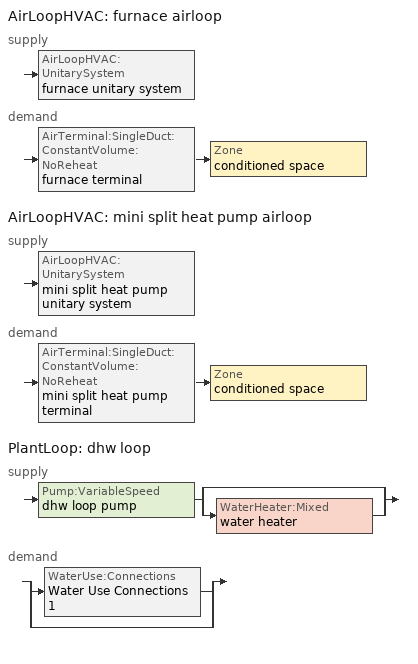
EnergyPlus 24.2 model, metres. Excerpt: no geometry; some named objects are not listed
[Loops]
AirLoopHVAC 'furnace airloop'
 supply: AirLoopHVAC:UnitarySystem 'furnace unitary system'
 demand: AirTerminal:SingleDuct:ConstantVolume:NoReheat 'furnace terminal' > Zone 'conditioned space'
AirLoopHVAC 'mini split heat pump airloop'
 supply: AirLoopHVAC:UnitarySystem 'mini split heat pump unitary system'
 demand: AirTerminal:SingleDuct:ConstantVolume:NoReheat 'mini split heat pump terminal' > Zone 'conditioned space'
PlantLoop 'dhw loop'
 supply: Pump:VariableSpeed 'dhw loop pump' > split
  | bypass
  | WaterHeater:Mixed 'water heater'
 demand: split
  | WaterUse:Connections 'Water Use Connections 1'
  | bypass
[ZoneControl:Thermostat]
conditioned space Thermostat: Zone or ZoneList=conditioned space; Control Type Schedule=conditioned space Thermostat Schedule; Control 1=conditioned space temperature setpoint; Temperature Difference Between Cutout And Setpoint {deltaC}=0
[ThermostatSetpoint:DualSetpoint]
conditioned space temperature setpoint: Heating Setpoint Temperature Schedule=heating setpoint; Cooling Setpoint Temperature Schedule=cooling setpoint
[AirLoopHVAC:UnitarySystem] Control Type=Load; Controlling Zone or Thermostat Location=conditioned space; Dehumidification Control Type=None; Availability Schedule=Always On Discrete; Fan Placement=BlowThrough; DX Heating Coil Sizing Ratio=1; Use DOAS DX Cooling Coil=No; Minimum Supply Air Temperature {C}=2; Latent Load Control=SensibleOnlyLoadControl; Heating Supply Air Flow Rate Method=SupplyAirFlowRate; No Load Supply Air Flow Rate Method=SupplyAirFlowRate; No Load Supply Air Flow Rate {m3/s}=0; No Load Supply Air Flow Rate Control Set To Low Speed=Yes; Maximum Supply Air Temperature {C}=48.8889; Maximum Outdoor Dry-Bulb Temperature for Supplemental Heater Operation {C}=21; Ancillary On-Cycle Electric Power {W}=0; Ancillary Off-Cycle Electric Power {W}=0
Name | Supply Fan | Supply Air Fan Operating Mode Schedule | Heating Coil | Cooling Supply Air Flow Rate Method | Heating Supply Air Flow Rate {m3/s} | Cooling Coil | Cooling Supply Air Flow Rate {m3/s} | Design Specification Multispeed Object
unit heater unitary system | unit heater supply fan | unit heater auto fan schedule | unit heater htg coil | None | 0.00141584
furnace unitary system | furnace supply fan | furnace auto fan schedule | furnace htg coil | None | 1.01044
mini split heat pump unitary system | mini split heat pump supply fan | mini split heat pump auto fan schedule | mini split heat pump htg coil | SupplyAirFlowRate | 0.338386 | mini split heat pump clg coil | 0.338386 | Unitary System Performance Multispeed 1
[Fan:SystemModel] Availability Schedule=Always On Discrete; Speed Control Method=Discrete; Electric Power Minimum Flow Rate Fraction=0.2; Design Pressure Rise {Pa}=500; Motor Efficiency=1; Motor In Air Stream Fraction=1; Design Electric Power Consumption {W}=Autosize; Design Power Sizing Method=PowerPerFlow; Electric Power Per Unit Flow Rate Per Unit Pressure {W/((m3/s)-Pa)}=1.66667; Fan Total Efficiency=0.7; Motor Loss Radiative Fraction=0
Name | Design Maximum Air Flow Rate {m3/s} | Electric Power Per Unit Flow Rate {W/(m3/s)} | Number of Speeds | Speed Flow Fraction 1 | Speed Electric Power Fraction 1 | Speed Flow Fraction 2 | Speed Electric Power Fraction 2 | Speed Flow Fraction 3 | Speed Electric Power Fraction 3 | Speed Flow Fraction 4 | Speed Electric Power Fraction 4
unit heater supply fan | 0.00141584 | 28251.7 | 1 | 1 | 1
furnace supply fan | 1.01044 | 1059.44 | 1 | 1 | 1
mini split heat pump supply fan | 0.416732 | 148.322 | 4 | 0.20706 | 0.00888 | 0.252 | 0.016 | 0.812 | 0.53539 | 1 | 1
[Coil:Heating:Fuel] Availability Schedule=Always On Discrete; On Cycle Parasitic Electric Load {W}=0; Off Cycle Parasitic Fuel Load {W}=0
Name | Fuel Type | Burner Efficiency | Nominal Capacity {W}
unit heater htg coil | OtherFuel1 | 0.5 | 0.293071
furnace htg coil | FuelOilNo2 | 0.83 | 34000
[AirTerminal:SingleDuct:ConstantVolume:NoReheat] Availability Schedule=Always On Discrete
Name | Maximum Air Flow Rate {m3/s}
furnace terminal | 1.01044
mini split heat pump terminal | 0.338386
[Zone equipment]
conditioned space: unit heater unitary system, furnace terminal, mini split heat pump terminal
[AirLoopHVAC] Design Return Air Flow Fraction of Supply Air Flow=1
Name | Design Supply Air Flow Rate {m3/s}
furnace airloop | 1.01044
mini split heat pump airloop | 0.338386
[Sizing:System] Type of Load to Size On=Sensible; Design Outdoor Air Flow Rate {m3/s}=Autosize; Central Heating Maximum System Air Flow Ratio=0.3; Preheat Design Temperature {C}=7; Preheat Design Humidity Ratio {kgWater/kgDryAir}=0.008; Precool Design Temperature {C}=12.8; Precool Design Humidity Ratio {kgWater/kgDryAir}=0.008; Central Cooling Design Supply Air Temperature {C}=12.8; Central Heating Design Supply Air Temperature {C}=16.7; Type of Zone Sum to Use=NonCoincident; 100% Outdoor Air in Cooling=Yes; 100% Outdoor Air in Heating=Yes; Central Cooling Design Supply Air Humidity Ratio {kgWater/kgDryAir}=0.0085; Central Heating Design Supply Air Humidity Ratio {kgWater/kgDryAir}=0.008; Cooling Supply Air Flow Rate Method=DesignDay; Cooling Supply Air Flow Rate {m3/s}=0; Cooling Supply Air Flow Rate Per Floor Area {m3/s-m2}=0.00996765; Cooling Fraction of Autosized Cooling Supply Air Flow Rate=1; Cooling Supply Air Flow Rate Per Unit Cooling Capacity {m3/s-W}=3.94755e-05; Heating Supply Air Flow Rate Method=DesignDay; Heating Supply Air Flow Rate {m3/s}=0; Heating Supply Air Flow Rate Per Floor Area {m3/s-m2}=0.00996765; Heating Fraction of Autosized Heating Supply Air Flow Rate=1; Heating Fraction of Autosized Cooling Supply Air Flow Rate=1; Heating Supply Air Flow Rate Per Unit Heating Capacity {m3/s-W}=3.15882e-05; System Outdoor Air Method=ZoneSum; Zone Maximum Outdoor Air Fraction=1; Cooling Design Capacity Method=CoolingDesignCapacity; Cooling Design Capacity {W}=Autosize; Cooling Design Capacity Per Floor Area {W/m2}=234.7; Fraction of Autosized Cooling Design Capacity=1; Heating Design Capacity Method=HeatingDesignCapacity; Heating Design Capacity {W}=Autosize; Heating Design Capacity Per Floor Area {W/m2}=157; Fraction of Autosized Heating Design Capacity=1; Central Cooling Capacity Control Method=OnOff; Occupant Diversity=Autosize
furnace airloop; mini split heat pump airloop
[AvailabilityManager:Scheduled] Schedule=Always On Discrete
furnace airloop Availability Manager; mini split heat pump airloop Availability Manager
[Coil:Heating:DX:MultiSpeed]
mini split heat pump htg coil: Availability Schedule=Always On Discrete; Minimum Outdoor Dry-Bulb Temperature for Compressor Operation {C}=-40; Crankcase Heater Capacity {W}=50; Maximum Outdoor Dry-Bulb Temperature for Crankcase Heater Operation {C}=10; Defrost Energy Input Ratio Function of Temperature Curve=Defrosteir; Maximum Outdoor Dry-Bulb Temperature for Defrost Operation {C}=4.44444; Defrost Strategy=ReverseCycle; Defrost Control=Timed; Defrost Time Period Fraction=0.058333; Resistive Defrost Heater Capacity {W}=AutoSize; Apply Part Load Fraction to Speeds Greater than 1=No; Fuel Type=Electricity; Region number for Calculating HSPF=4; Number of Speeds=2; Speed Gross Rated Heating Capacity 1 {W}=1954.18; Speed Gross Rated Heating COP 1 {W/W}=4.66523; Speed Rated Air Flow Rate 1 {m3/s}=0.10495; Speed Rated Supply Air Fan Power Per Volume Flow Rate 2017 1 {W/(m3/s)}=773.3; Speed Rated Supply Air Fan Power Per Volume Flow Rate 2023 1 {W/(m3/s)}=934.4; Speed Heating Capacity Function of Temperature Curve Name 1=Heat-CAP-fT1; Speed Heating Capacity Function of Flow Fraction Curve Name 1=Heat-CAP-fFF1; Speed Energy Input Ratio Function of Temperature Curve Name 1=Heat-EIR-fT1; Speed Energy Input Ratio Function of Flow Fraction Curve Name 1=Heat-EIR-fFF1; Speed Part Load Fraction Correlation Curve Name 1=Heat-PLF-fPLR1; Speed Rated Waste Heat Fraction of Power Input 1=0.2; Speed Waste Heat Function of Temperature Curve Name 1=ConstantBiquadratic 1; Speed Gross Rated Heating Capacity 2 {W}=7696.85; Speed Gross Rated Heating COP 2 {W/W}=3.32074; Speed Rated Air Flow Rate 2 {m3/s}=0.41647; Speed Rated Supply Air Fan Power Per Volume Flow Rate 2017 2 {W/(m3/s)}=773.3; Speed Rated Supply Air Fan Power Per Volume Flow Rate 2023 2 {W/(m3/s)}=934.4; Speed Heating Capacity Function of Temperature Curve Name 2=Heat-CAP-fT2; Speed Heating Capacity Function of Flow Fraction Curve Name 2=Heat-CAP-fFF2; Speed Energy Input Ratio Function of Temperature Curve Name 2=Heat-EIR-fT2; Speed Energy Input Ratio Function of Flow Fraction Curve Name 2=Heat-EIR-fFF2; Speed Part Load Fraction Correlation Curve Name 2=Heat-PLF-fPLR2; Speed Rated Waste Heat Fraction of Power Input 2=0.2; Speed Waste Heat Function of Temperature Curve Name 2=ConstantBiquadratic 1
[Coil:Cooling:DX:MultiSpeed]
mini split heat pump clg coil: Availability Schedule=Always On Discrete; Condenser Type=AirCooled; Minimum Outdoor Dry-Bulb Temperature for Compressor Operation {C}=-25; Apply Part Load Fraction to Speeds Greater than 1=No; Apply Latent Degradation to Speeds Greater than 1=No; Crankcase Heater Capacity {W}=50; Maximum Outdoor Dry-Bulb Temperature for Crankcase Heater Operation {C}=10; Basin Heater Capacity {W/K}=0; Basin Heater Setpoint Temperature {C}=2; Fuel Type=Electricity; Number of Speeds=2; Speed Gross Rated Total Cooling Capacity 1 {W}=1607.05; Speed Gross Rated Sensible Heat Ratio 1=0.806404; Speed Gross Rated Cooling COP 1 {W/W}=4.57449; Speed Rated Air Flow Rate 1 {m3/s}=0.0862342; Speed Rated Evaporator Fan Power Per Volume Flow Rate 2017 1 {W/(m3/s)}=773.3; Speed Rated Evaporator Fan Power Per Volume Flow Rate 2023 1 {W/(m3/s)}=934.4; Speed Total Cooling Capacity Function of Temperature Curve Name 1=Cool-CAP-fT1; Speed Total Cooling Capacity Function of Flow Fraction Curve Name 1=Cool-CAP-fFF1; Speed Energy Input Ratio Function of Temperature Curve Name 1=Cool-EIR-fT1; Speed Energy Input Ratio Function of Flow Fraction Curve Name 1=Cool-EIR-fFF1; Speed Part Load Fraction Correlation Curve Name 1=Cool-PLF-fPLR1; Speed Nominal Time for Condensate Removal to Begin 1 {s}=1000; Speed Ratio of Initial Moisture Evaporation Rate and Steady State Latent Capacity 1=1.5; Speed Maximum Cycling Rate 1 {cycles/hr}=3; Speed Latent Capacity Time Constant 1 {s}=45; Speed Rated Waste Heat Fraction of Power Input 1=0.2; Speed Waste Heat Function of Temperature Curve Name 1=ConstantBiquadratic; Speed Evaporative Condenser Effectiveness 1=0.9; Speed Evaporative Condenser Air Flow Rate 1 {m3/s}=AutoSize; Speed Rated Evaporative Condenser Pump Power Consumption 1 {W}=AutoSize; Speed Gross Rated Total Cooling Capacity 2 {W}=6333.07; Speed Gross Rated Sensible Heat Ratio 2=0.759942; Speed Gross Rated Cooling COP 2 {W/W}=3.29006; Speed Rated Air Flow Rate 2 {m3/s}=0.338174; Speed Rated Evaporator Fan Power Per Volume Flow Rate 2017 2 {W/(m3/s)}=773.3; Speed Rated Evaporator Fan Power Per Volume Flow Rate 2023 2 {W/(m3/s)}=934.4; Speed Total Cooling Capacity Function of Temperature Curve Name 2=Cool-CAP-fT2; Speed Total Cooling Capacity Function of Flow Fraction Curve Name 2=Cool-CAP-fFF2; Speed Energy Input Ratio Function of Temperature Curve Name 2=Cool-EIR-fT2; Speed Energy Input Ratio Function of Flow Fraction Curve Name 2=Cool-EIR-fFF2; Speed Part Load Fraction Correlation Curve Name 2=Cool-PLF-fPLR2; Speed Nominal Time for Condensate Removal to Begin 2 {s}=1000; Speed Ratio of Initial Moisture Evaporation Rate and Steady State Latent Capacity 2=1.5; Speed Maximum Cycling Rate 2 {cycles/hr}=3; Speed Latent Capacity Time Constant 2 {s}=45; Speed Rated Waste Heat Fraction of Power Input 2=0.2; Speed Waste Heat Function of Temperature Curve Name 2=ConstantBiquadratic; Speed Evaporative Condenser Effectiveness 2=0.9; Speed Evaporative Condenser Air Flow Rate 2 {m3/s}=AutoSize; Speed Rated Evaporative Condenser Pump Power Consumption 2 {W}=AutoSize
[UnitarySystemPerformance:Multispeed]
Unitary System Performance Multispeed 1: Number of Speeds for Heating=2; Number of Speeds for Cooling=2; Single Mode Operation=No; No Load Supply Air Flow Rate Ratio=1; Heating Speed Supply Air Flow Ratio 1=0.310345; Cooling Speed Supply Air Flow Ratio 1=0.255; Heating Speed Supply Air Flow Ratio 2=1.23153; Cooling Speed Supply Air Flow Ratio 2=1
[PlantLoop]
dhw loop: Fluid Type=Water; Plant Equipment Operation Scheme=dhw loop Operation Schemes; Maximum Loop Temperature {C}=100; Minimum Loop Temperature {C}=0; Maximum Loop Flow Rate {m3/s}=0.01; Minimum Loop Flow Rate {m3/s}=0; Plant Loop Volume {m3}=0.003; Load Distribution Scheme=Optimal; Plant Loop Demand Calculation Scheme=SingleSetpoint; Common Pipe Simulation=None
[Sizing:Plant]
dhw loop: Loop Type=Heating; Design Loop Exit Temperature {C}=56; Loop Design Temperature Difference {deltaC}=5.55556; Sizing Option=NonCoincident; Zone Timesteps in Averaging Window=1; Coincident Sizing Factor Mode=None
[Pump:VariableSpeed]
dhw loop pump: Design Maximum Flow Rate {m3/s}=0.01; Design Pump Head {Pa}=1; Design Power Consumption {W}=0; Motor Efficiency=0.85; Fraction of Motor Inefficiencies to Fluid Stream=0; Coefficient 1 of the Part Load Performance Curve=0; Coefficient 2 of the Part Load Performance Curve=1; Coefficient 3 of the Part Load Performance Curve=0; Coefficient 4 of the Part Load Performance Curve=0; Design Minimum Flow Rate {m3/s}=0; Pump Control Type=Intermittent; Skin Loss Radiative Fraction=0.5; Design Power Sizing Method=PowerPerFlowPerPressure; Design Electric Power per Unit Flow Rate {W/(m3/s)}=348701.1; Design Shaft Power per Unit Flow Rate per Unit Head {W/((m3/s)-Pa)}=1.28205; Design Minimum Flow Rate Fraction=0
[WaterHeater:Mixed]
water heater: Tank Volume {m3}=0.16353; Setpoint Temperature Schedule=water heater setpoint; Deadband Temperature Difference {deltaC}=2; Maximum Temperature Limit {C}=99; Heater Control Type=Cycle; Heater Maximum Capacity {W}=3499.85; Heater Minimum Capacity {W}=0; Heater Ignition Minimum Flow Rate {m3/s}=0; Heater Ignition Delay {s}=0; Heater Fuel Type=Electricity; Heater Thermal Efficiency=1; Off Cycle Parasitic Fuel Consumption Rate {W}=0; Off Cycle Parasitic Fuel Type=Electricity; Off Cycle Parasitic Heat Fraction to Tank=0; On Cycle Parasitic Fuel Consumption Rate {W}=0; On Cycle Parasitic Fuel Type=Electricity; On Cycle Parasitic Heat Fraction to Tank=0; Ambient Temperature Indicator=Zone; Ambient Temperature Zone=conditioned space; Off Cycle Loss Coefficient to Ambient Temperature {W/K}=2.85793; Off Cycle Loss Fraction to Zone=1; On Cycle Loss Coefficient to Ambient Temperature {W/K}=2.85793; On Cycle Loss Fraction to Zone=1; Use Side Effectiveness=1; Source Side Effectiveness=1; Use Side Design Flow Rate {m3/s}=Autosize; Source Side Design Flow Rate {m3/s}=Autosize; Indirect Water Heating Recovery Time {hr}=1.5; Source Side Flow Control Mode=IndirectHeatPrimarySetpoint
[WaterHeater:Sizing]
water heater: Design Mode=PeakDraw; Time Storage Can Meet Peak Draw {hr}=0.538503; Time for Tank Recovery {hr}=0; Nominal Tank Volume for Autosizing Plant Connections {m3}=1
[SetpointManager:Scheduled]
Setpoint Manager Scheduled 1: Control Variable=Temperature; Schedule=dhw temp
[WaterUse:Connections]
Water Use Connections 1: Drain Water Heat Exchanger Type=None; Drain Water Heat Exchanger Destination=Plant; Water Use Equipment Name 1=dhw fixtures; Water Use Equipment Name 2=dhw distribution waste; Water Use Equipment Name 3=clothes washer; Water Use Equipment Name 4=dishwasher
[WaterUse:Equipment]
Name | Peak Flow Rate {m3/s} | Flow Rate Fraction Schedule | Target Temperature Schedule
dhw fixtures | 4.46098e-06 | dhw fixtures schedule | mixed water temperature schedule
dhw distribution waste | 1.35238e-06 | dhw fixtures schedule | mixed water temperature schedule
clothes washer | 9.69919e-07 | clothes washer schedule
dishwasher | 2.90872e-07 | dishwasher schedule
[PlantEquipmentOperationSchemes]
dhw loop Operation Schemes: Control Scheme Object Type 1=PlantEquipmentOperation:HeatingLoad; Control Scheme Name 1=dhw loop Heating Operation Scheme; Control Scheme Schedule Name 1=Always On Discrete
[PlantEquipmentOperation:HeatingLoad]
dhw loop Heating Operation Scheme: Load Range Lower Limit 1 {W}=0; Load Range Upper Limit 1 {W}=1000000000; Range Equipment List Name 1=dhw loop Heating Equipment List
[PlantEquipmentList]
dhw loop Heating Equipment List: WaterHeater:Mixed, water heater
[EnergyManagementSystem:GlobalVariable]
furnace_airloop_Fan_RTF
infil_program_Qfan
infil_program_Qinf
mini_split_heat_pump_airloop_Fan_RTF
natural_vent_program_Qnv
natural_vent_program_Qwhf
[EnergyManagementSystem:InternalVariable] Internal Data Type=Fan Maximum Mass Flow Rate
Name | Internal Data Index Key
furnace_airloop_max_sup_fan_mfr | furnace supply fan
mini_split_heat_pump_airloop_max_sup_fan_mfr | mini split heat pump supply fan
[EnergyManagementSystem:Sensor]
Name | Output:Variable or Output:Meter Index Key | Output:Variable or Output:Meter
airflow_gain | infil flow | Infiltration Sensible Heat Gain Energy
airflow_gain_1 | natural vent flow | Infiltration Sensible Heat Gain Energy
airflow_gain_2 | whole house fan flow | Infiltration Sensible Heat Gain Energy
airflow_loss | infil flow | Infiltration Sensible Heat Loss Energy
airflow_loss_1 | natural vent flow | Infiltration Sensible Heat Loss Energy
airflow_loss_2 | whole house fan flow | Infiltration Sensible Heat Loss Energy
clg_load_cond |  | Cooling:EnergyTransfer:Zone:CONDITIONED SPACE
clg_sp_s; clg_sp_s_1 | cooling setpoint | Schedule Value
clothes_dryer_exhaust_0_sch_s | clothes dryer exhaust 0 schedule | Schedule Value
conditioned_space_clg_unmet_s | conditioned space | Zone Cooling Setpoint Not Met Time
conditioned_space_htg_unmet_s | conditioned space | Zone Heating Setpoint Not Met Time
cool_season | cooling season schedule | Schedule Value
dhw_loss | water heater | Water Heater Heat Loss Energy
dhw_rtf | water heater | Water Heater Runtime Fraction
fridge_tin_s; tin_s; tin_s_1 | conditioned space | Zone Mean Air Temperature
furnace_airloop_Fan_RTF_s | furnace supply fan | Fan Runtime Fraction
furnace_htg_coil_s | furnace htg coil | Heating Coil Heating Energy
furnace_supply_fan_s | furnace supply fan | Fan Electricity Energy
htg_load_cond |  | Heating:EnergyTransfer:Zone:CONDITIONED SPACE
htg_sp_s; htg_sp_s_1 | heating setpoint | Schedule Value
ig_ee_conv | clothes dryer | Electric Equipment Convective Heating Energy
ig_ee_conv_1 | clothes washer | Electric Equipment Convective Heating Energy
ig_ee_conv_2 | cooking range | Electric Equipment Convective Heating Energy
ig_ee_conv_3 | dishwasher | Electric Equipment Convective Heating Energy
ig_ee_conv_4 | fridge | Electric Equipment Convective Heating Energy
ig_ee_conv_5 | misc plug loads | Electric Equipment Convective Heating Energy
ig_ee_conv_6 | whole house fan | Electric Equipment Convective Heating Energy
ig_ee_rad | clothes dryer | Electric Equipment Radiant Heating Energy
ig_ee_rad_1 | clothes washer | Electric Equipment Radiant Heating Energy
ig_ee_rad_2 | cooking range | Electric Equipment Radiant Heating Energy
ig_ee_rad_3 | dishwasher | Electric Equipment Radiant Heating Energy
ig_ee_rad_4 | fridge | Electric Equipment Radiant Heating Energy
ig_ee_rad_5 | misc plug loads | Electric Equipment Radiant Heating Energy
ig_ee_rad_6 | whole house fan | Electric Equipment Radiant Heating Energy
ig_lgt_conv | interior lighting | Lights Convective Heating Energy
ig_lgt_rad | interior lighting | Lights Radiant Heating Energy
ig_lgt_vis | interior lighting | Lights Visible Radiation Heating Energy
ig_oe_conv | clothes dryer 1 | Other Equipment Convective Heating Energy
ig_oe_conv_1 | cooking range 1 | Other Equipment Convective Heating Energy
ig_oe_conv_2 | general water use latent | Other Equipment Convective Heating Energy
ig_oe_conv_3 | general water use sensible | Other Equipment Convective Heating Energy
ig_oe_conv_4 | water heater energy adjustment1 | Other Equipment Convective Heating Energy
ig_oe_rad | clothes dryer 1 | Other Equipment Radiant Heating Energy
ig_oe_rad_1 | cooking range 1 | Other Equipment Radiant Heating Energy
ig_oe_rad_2 | general water use latent | Other Equipment Radiant Heating Energy
ig_oe_rad_3 | general water use sensible | Other Equipment Radiant Heating Energy
ig_oe_rad_4 | water heater energy adjustment1 | Other Equipment Radiant Heating Energy
ig_ppl_conv | occupants | People Convective Heating Energy
ig_ppl_rad | occupants | People Radiant Heating Energy
im_conv | furniture mass conditioned space 1 | Surface Inside Face Convection Heat Gain Energy
im_conv_1 | partition wall mass | Surface Inside Face Convection Heat Gain Energy
im_ig | furniture mass conditioned space 1 | Surface Inside Face Internal Gains Radiation Heat Gain Energy
im_ig_1 | partition wall mass | Surface Inside Face Internal Gains Radiation Heat Gain Energy
im_lgt | furniture mass conditioned space 1 | Surface Inside Face Lights Radiation Heat Gain Energy
im_lgt_1 | partition wall mass | Surface Inside Face Lights Radiation Heat Gain Energy
im_sol | furniture mass conditioned space 1 | Surface Inside Face Solar Radiation Heat Gain Energy
im_sol_1 | partition wall mass | Surface Inside Face Solar Radiation Heat Gain Energy
im_surf | furniture mass conditioned space 1 | Surface Inside Face Net Surface Thermal Radiation Heat Gain Energy
im_surf_1 | partition wall mass | Surface Inside Face Net Surface Thermal Radiation Heat Gain Energy
mech_vent_bath_fan_0_sch_s | mech vent bath fan 0 schedule | Schedule Value
mech_vent_bath_fan_1_sch_s | mech vent bath fan 1 schedule | Schedule Value
mini_split_heat_pump_airloop_Fan_RTF_s | mini split heat pump supply fan | Fan Runtime Fraction Speed 1
mini_split_heat_pump_airloop_Fan_RTF_s_1 | mini split heat pump supply fan | Fan Runtime Fraction Speed 2
mini_split_heat_pump_airloop_Fan_RTF_s_2 | mini split heat pump supply fan | Fan Runtime Fraction Speed 3
mini_split_heat_pump_airloop_Fan_RTF_s_3 | mini split heat pump supply fan | Fan Runtime Fraction Speed 4
mini_split_heat_pump_clg_coil_s | mini split heat pump clg coil | Cooling Coil Total Cooling Energy
mini_split_heat_pump_htg_coil_s | mini split heat pump htg coil | Heating Coil Heating Energy
mini_split_heat_pump_supply_fan_s | mini split heat pump supply fan | Fan Electricity Energy
mv_conv | mech vent bath fan 0 | Electric Equipment Convective Heating Energy
mv_conv_1 | mech vent bath fan 1 | Electric Equipment Convective Heating Energy
mv_conv_2 | mech vent house fan | Electric Equipment Convective Heating Energy
mv_conv_3 | mech vent house fan cfis | Electric Equipment Convective Heating Energy
mv_conv_4 | mech vent house fan latent load | Other Equipment Convective Heating Energy
mv_conv_5 | mech vent house fan sensible load | Other Equipment Convective Heating Energy
mv_rad | mech vent bath fan 0 | Electric Equipment Radiant Heating Energy
mv_rad_1 | mech vent bath fan 1 | Electric Equipment Radiant Heating Energy
mv_rad_2 | mech vent house fan | Electric Equipment Radiant Heating Energy
mv_rad_3 | mech vent house fan cfis | Electric Equipment Radiant Heating Energy
mv_rad_4 | mech vent house fan latent load | Other Equipment Radiant Heating Energy
mv_rad_5 | mech vent house fan sensible load | Other Equipment Radiant Heating Energy
natural_vent_s | natural vent schedule | Schedule Value
out_pb_s |  | Site Outdoor Air Barometric Pressure
out_wt_s |  | Site Outdoor Air Humidity Ratio
site_vw_s |  | Site Wind Speed
ss_back_out | Window1 | Surface Window Shortwave from Zone Back Out Window Heat Transfer Rate
ss_back_out_1 | Window10 | Surface Window Shortwave from Zone Back Out Window Heat Transfer Rate
ss_back_out_10 | Window3 | Surface Window Shortwave from Zone Back Out Window Heat Transfer Rate
ss_back_out_11 | Window5 | Surface Window Shortwave from Zone Back Out Window Heat Transfer Rate
ss_back_out_12 | Window6 | Surface Window Shortwave from Zone Back Out Window Heat Transfer Rate
ss_back_out_13 | Window8 | Surface Window Shortwave from Zone Back Out Window Heat Transfer Rate
ss_back_out_14 | Window9 | Surface Window Shortwave from Zone Back Out Window Heat Transfer Rate
ss_back_out_2 | Window11 | Surface Window Shortwave from Zone Back Out Window Heat Transfer Rate
ss_back_out_3 | Window12 | Surface Window Shortwave from Zone Back Out Window Heat Transfer Rate
ss_back_out_4 | Window13 | Surface Window Shortwave from Zone Back Out Window Heat Transfer Rate
ss_back_out_5 | Window14 | Surface Window Shortwave from Zone Back Out Window Heat Transfer Rate
ss_back_out_6 | Window15 | Surface Window Shortwave from Zone Back Out Window Heat Transfer Rate
ss_back_out_7 | Window16 | Surface Window Shortwave from Zone Back Out Window Heat Transfer Rate
ss_back_out_8 | Window17 | Surface Window Shortwave from Zone Back Out Window Heat Transfer Rate
ss_back_out_9 | Window2 | Surface Window Shortwave from Zone Back Out Window Heat Transfer Rate
ss_conv | Door1 | Surface Inside Face Convection Heat Gain Energy
ss_conv_1 | Door2 | Surface Inside Face Convection Heat Gain Energy
ss_conv_10 | Window17 | Surface Inside Face Convection Heat Gain Energy
ss_conv_11 | Window2 | Surface Inside Face Convection Heat Gain Energy
ss_conv_12 | Window3 | Surface Inside Face Convection Heat Gain Energy
ss_conv_13 | Window5 | Surface Inside Face Convection Heat Gain Energy
ss_conv_14 | Window6 | Surface Inside Face Convection Heat Gain Energy
ss_conv_15 | Window8 | Surface Inside Face Convection Heat Gain Energy
ss_conv_16 | Window9 | Surface Inside Face Convection Heat Gain Energy
ss_conv_2 | Window1 | Surface Inside Face Convection Heat Gain Energy
ss_conv_3 | Window10 | Surface Inside Face Convection Heat Gain Energy
ss_conv_4 | Window11 | Surface Inside Face Convection Heat Gain Energy
ss_conv_5 | Window12 | Surface Inside Face Convection Heat Gain Energy
ss_conv_6 | Window13 | Surface Inside Face Convection Heat Gain Energy
ss_conv_7 | Window14 | Surface Inside Face Convection Heat Gain Energy
ss_conv_8 | Window15 | Surface Inside Face Convection Heat Gain Energy
ss_conv_9 | Window16 | Surface Inside Face Convection Heat Gain Energy
ss_ig | Door1 | Surface Inside Face Internal Gains Radiation Heat Gain Energy
ss_ig_1 | Door2 | Surface Inside Face Internal Gains Radiation Heat Gain Energy
ss_ig_10 | Window17 | Surface Inside Face Internal Gains Radiation Heat Gain Energy
ss_ig_11 | Window2 | Surface Inside Face Internal Gains Radiation Heat Gain Energy
ss_ig_12 | Window3 | Surface Inside Face Internal Gains Radiation Heat Gain Energy
ss_ig_13 | Window5 | Surface Inside Face Internal Gains Radiation Heat Gain Energy
ss_ig_14 | Window6 | Surface Inside Face Internal Gains Radiation Heat Gain Energy
ss_ig_15 | Window8 | Surface Inside Face Internal Gains Radiation Heat Gain Energy
ss_ig_16 | Window9 | Surface Inside Face Internal Gains Radiation Heat Gain Energy
ss_ig_2 | Window1 | Surface Inside Face Internal Gains Radiation Heat Gain Energy
ss_ig_3 | Window10 | Surface Inside Face Internal Gains Radiation Heat Gain Energy
ss_ig_4 | Window11 | Surface Inside Face Internal Gains Radiation Heat Gain Energy
ss_ig_5 | Window12 | Surface Inside Face Internal Gains Radiation Heat Gain Energy
ss_ig_6 | Window13 | Surface Inside Face Internal Gains Radiation Heat Gain Energy
ss_ig_7 | Window14 | Surface Inside Face Internal Gains Radiation Heat Gain Energy
ss_ig_8 | Window15 | Surface Inside Face Internal Gains Radiation Heat Gain Energy
ss_ig_9 | Window16 | Surface Inside Face Internal Gains Radiation Heat Gain Energy
ss_lgt | Door1 | Surface Inside Face Lights Radiation Heat Gain Energy
ss_lgt_1 | Door2 | Surface Inside Face Lights Radiation Heat Gain Energy
ss_sol | Door1 | Surface Inside Face Solar Radiation Heat Gain Energy
ss_sol_1 | Door2 | Surface Inside Face Solar Radiation Heat Gain Energy
ss_surf | Door1 | Surface Inside Face Net Surface Thermal Radiation Heat Gain Energy
ss_surf_1 | Door2 | Surface Inside Face Net Surface Thermal Radiation Heat Gain Energy
ss_surf_10 | Window17 | Surface Inside Face Net Surface Thermal Radiation Heat Gain Energy
ss_surf_11 | Window2 | Surface Inside Face Net Surface Thermal Radiation Heat Gain Energy
ss_surf_12 | Window3 | Surface Inside Face Net Surface Thermal Radiation Heat Gain Energy
ss_surf_13 | Window5 | Surface Inside Face Net Surface Thermal Radiation Heat Gain Energy
ss_surf_14 | Window6 | Surface Inside Face Net Surface Thermal Radiation Heat Gain Energy
ss_surf_15 | Window8 | Surface Inside Face Net Surface Thermal Radiation Heat Gain Energy
ss_surf_16 | Window9 | Surface Inside Face Net Surface Thermal Radiation Heat Gain Energy
ss_surf_2 | Window1 | Surface Inside Face Net Surface Thermal Radiation Heat Gain Energy
ss_surf_3 | Window10 | Surface Inside Face Net Surface Thermal Radiation Heat Gain Energy
ss_surf_4 | Window11 | Surface Inside Face Net Surface Thermal Radiation Heat Gain Energy
ss_surf_5 | Window12 | Surface Inside Face Net Surface Thermal Radiation Heat Gain Energy
ss_surf_6 | Window13 | Surface Inside Face Net Surface Thermal Radiation Heat Gain Energy
ss_surf_7 | Window14 | Surface Inside Face Net Surface Thermal Radiation Heat Gain Energy
ss_surf_8 | Window15 | Surface Inside Face Net Surface Thermal Radiation Heat Gain Energy
ss_surf_9 | Window16 | Surface Inside Face Net Surface Thermal Radiation Heat Gain Energy
ss_trans_in | Window1 | Surface Window Transmitted Solar Radiation Rate
ss_trans_in_1 | Window10 | Surface Window Transmitted Solar Radiation Rate
ss_trans_in_10 | Window3 | Surface Window Transmitted Solar Radiation Rate
ss_trans_in_11 | Window5 | Surface Window Transmitted Solar Radiation Rate
ss_trans_in_12 | Window6 | Surface Window Transmitted Solar Radiation Rate
ss_trans_in_13 | Window8 | Surface Window Transmitted Solar Radiation Rate
ss_trans_in_14 | Window9 | Surface Window Transmitted Solar Radiation Rate
ss_trans_in_2 | Window11 | Surface Window Transmitted Solar Radiation Rate
ss_trans_in_3 | Window12 | Surface Window Transmitted Solar Radiation Rate
ss_trans_in_4 | Window13 | Surface Window Transmitted Solar Radiation Rate
ss_trans_in_5 | Window14 | Surface Window Transmitted Solar Radiation Rate
ss_trans_in_6 | Window15 | Surface Window Transmitted Solar Radiation Rate
ss_trans_in_7 | Window16 | Surface Window Transmitted Solar Radiation Rate
ss_trans_in_8 | Window17 | Surface Window Transmitted Solar Radiation Rate
ss_trans_in_9 | Window2 | Surface Window Transmitted Solar Radiation Rate
ss_trans_out | Window1 | Surface Inside Face Initial Transmitted Diffuse Transmitted Out Window Solar Radiation Rate
ss_trans_out_1 | Window10 | Surface Inside Face Initial Transmitted Diffuse Transmitted Out Window Solar Radiation Rate
ss_trans_out_10 | Window3 | Surface Inside Face Initial Transmitted Diffuse Transmitted Out Window Solar Radiation Rate
ss_trans_out_11 | Window5 | Surface Inside Face Initial Transmitted Diffuse Transmitted Out Window Solar Radiation Rate
ss_trans_out_12 | Window6 | Surface Inside Face Initial Transmitted Diffuse Transmitted Out Window Solar Radiation Rate
ss_trans_out_13 | Window8 | Surface Inside Face Initial Transmitted Diffuse Transmitted Out Window Solar Radiation Rate
ss_trans_out_14 | Window9 | Surface Inside Face Initial Transmitted Diffuse Transmitted Out Window Solar Radiation Rate
ss_trans_out_2 | Window11 | Surface Inside Face Initial Transmitted Diffuse Transmitted Out Window Solar Radiation Rate
ss_trans_out_3 | Window12 | Surface Inside Face Initial Transmitted Diffuse Transmitted Out Window Solar Radiation Rate
ss_trans_out_4 | Window13 | Surface Inside Face Initial Transmitted Diffuse Transmitted Out Window Solar Radiation Rate
ss_trans_out_5 | Window14 | Surface Inside Face Initial Transmitted Diffuse Transmitted Out Window Solar Radiation Rate
ss_trans_out_6 | Window15 | Surface Inside Face Initial Transmitted Diffuse Transmitted Out Window Solar Radiation Rate
ss_trans_out_7 | Window16 | Surface Inside Face Initial Transmitted Diffuse Transmitted Out Window Solar Radiation Rate
ss_trans_out_8 | Window17 | Surface Inside Face Initial Transmitted Diffuse Transmitted Out Window Solar Radiation Rate
ss_trans_out_9 | Window2 | Surface Inside Face Initial Transmitted Diffuse Transmitted Out Window Solar Radiation Rate
s_conv | Floor1 | Surface Inside Face Convection Heat Gain Energy
s_conv_1 | FoundationWall1 | Surface Inside Face Convection Heat Gain Energy
s_conv_10 | Wall1:180 | Surface Inside Face Convection Heat Gain Energy
s_conv_11 | Wall1:270 | Surface Inside Face Convection Heat Gain Energy
s_conv_12 | Wall1:90 | Surface Inside Face Convection Heat Gain Energy
s_conv_13 | Wall2:0 | Surface Inside Face Convection Heat Gain Energy
s_conv_14 | Wall2:180 | Surface Inside Face Convection Heat Gain Energy
s_conv_15 | Wall2:270 | Surface Inside Face Convection Heat Gain Energy
s_conv_16 | Wall2:90 | Surface Inside Face Convection Heat Gain Energy
s_conv_17 | Wall4:0 | Surface Inside Face Convection Heat Gain Energy
s_conv_18 | Wall4:180 | Surface Inside Face Convection Heat Gain Energy
s_conv_19 | Wall4:270 | Surface Inside Face Convection Heat Gain Energy
s_conv_2 | inferred conditioned ceiling | Surface Inside Face Convection Heat Gain Energy
s_conv_20 | Wall4:90 | Surface Inside Face Convection Heat Gain Energy
s_conv_3 | inferred conditioned floor | Surface Inside Face Convection Heat Gain Energy
s_conv_4 | RimJoist1:0 | Surface Inside Face Convection Heat Gain Energy
s_conv_5 | RimJoist1:180 | Surface Inside Face Convection Heat Gain Energy
s_conv_6 | RimJoist1:270 | Surface Inside Face Convection Heat Gain Energy
s_conv_7 | RimJoist1:90 | Surface Inside Face Convection Heat Gain Energy
s_conv_8 | Slab1 | Surface Inside Face Convection Heat Gain Energy
s_conv_9 | Wall1:0 | Surface Inside Face Convection Heat Gain Energy
s_ig | Floor1 | Surface Inside Face Internal Gains Radiation Heat Gain Energy
s_ig_1 | FoundationWall1 | Surface Inside Face Internal Gains Radiation Heat Gain Energy
s_ig_10 | Wall1:180 | Surface Inside Face Internal Gains Radiation Heat Gain Energy
s_ig_11 | Wall1:270 | Surface Inside Face Internal Gains Radiation Heat Gain Energy
s_ig_12 | Wall1:90 | Surface Inside Face Internal Gains Radiation Heat Gain Energy
s_ig_13 | Wall2:0 | Surface Inside Face Internal Gains Radiation Heat Gain Energy
s_ig_14 | Wall2:180 | Surface Inside Face Internal Gains Radiation Heat Gain Energy
s_ig_15 | Wall2:270 | Surface Inside Face Internal Gains Radiation Heat Gain Energy
s_ig_16 | Wall2:90 | Surface Inside Face Internal Gains Radiation Heat Gain Energy
s_ig_17 | Wall4:0 | Surface Inside Face Internal Gains Radiation Heat Gain Energy
s_ig_18 | Wall4:180 | Surface Inside Face Internal Gains Radiation Heat Gain Energy
s_ig_19 | Wall4:270 | Surface Inside Face Internal Gains Radiation Heat Gain Energy
s_ig_2 | inferred conditioned ceiling | Surface Inside Face Internal Gains Radiation Heat Gain Energy
s_ig_20 | Wall4:90 | Surface Inside Face Internal Gains Radiation Heat Gain Energy
s_ig_3 | inferred conditioned floor | Surface Inside Face Internal Gains Radiation Heat Gain Energy
s_ig_4 | RimJoist1:0 | Surface Inside Face Internal Gains Radiation Heat Gain Energy
s_ig_5 | RimJoist1:180 | Surface Inside Face Internal Gains Radiation Heat Gain Energy
s_ig_6 | RimJoist1:270 | Surface Inside Face Internal Gains Radiation Heat Gain Energy
s_ig_7 | RimJoist1:90 | Surface Inside Face Internal Gains Radiation Heat Gain Energy
s_ig_8 | Slab1 | Surface Inside Face Internal Gains Radiation Heat Gain Energy
s_ig_9 | Wall1:0 | Surface Inside Face Internal Gains Radiation Heat Gain Energy
s_lgt | Floor1 | Surface Inside Face Lights Radiation Heat Gain Energy
s_lgt_1 | FoundationWall1 | Surface Inside Face Lights Radiation Heat Gain Energy
s_lgt_10 | Wall1:180 | Surface Inside Face Lights Radiation Heat Gain Energy
s_lgt_11 | Wall1:270 | Surface Inside Face Lights Radiation Heat Gain Energy
s_lgt_12 | Wall1:90 | Surface Inside Face Lights Radiation Heat Gain Energy
s_lgt_13 | Wall2:0 | Surface Inside Face Lights Radiation Heat Gain Energy
s_lgt_14 | Wall2:180 | Surface Inside Face Lights Radiation Heat Gain Energy
s_lgt_15 | Wall2:270 | Surface Inside Face Lights Radiation Heat Gain Energy
s_lgt_16 | Wall2:90 | Surface Inside Face Lights Radiation Heat Gain Energy
s_lgt_17 | Wall4:0 | Surface Inside Face Lights Radiation Heat Gain Energy
s_lgt_18 | Wall4:180 | Surface Inside Face Lights Radiation Heat Gain Energy
s_lgt_19 | Wall4:270 | Surface Inside Face Lights Radiation Heat Gain Energy
s_lgt_2 | inferred conditioned ceiling | Surface Inside Face Lights Radiation Heat Gain Energy
s_lgt_20 | Wall4:90 | Surface Inside Face Lights Radiation Heat Gain Energy
s_lgt_3 | inferred conditioned floor | Surface Inside Face Lights Radiation Heat Gain Energy
s_lgt_4 | RimJoist1:0 | Surface Inside Face Lights Radiation Heat Gain Energy
s_lgt_5 | RimJoist1:180 | Surface Inside Face Lights Radiation Heat Gain Energy
s_lgt_6 | RimJoist1:270 | Surface Inside Face Lights Radiation Heat Gain Energy
s_lgt_7 | RimJoist1:90 | Surface Inside Face Lights Radiation Heat Gain Energy
s_lgt_8 | Slab1 | Surface Inside Face Lights Radiation Heat Gain Energy
s_lgt_9 | Wall1:0 | Surface Inside Face Lights Radiation Heat Gain Energy
s_sol | Floor1 | Surface Inside Face Solar Radiation Heat Gain Energy
s_sol_1 | FoundationWall1 | Surface Inside Face Solar Radiation Heat Gain Energy
s_sol_10 | Wall1:180 | Surface Inside Face Solar Radiation Heat Gain Energy
s_sol_11 | Wall1:270 | Surface Inside Face Solar Radiation Heat Gain Energy
s_sol_12 | Wall1:90 | Surface Inside Face Solar Radiation Heat Gain Energy
s_sol_13 | Wall2:0 | Surface Inside Face Solar Radiation Heat Gain Energy
s_sol_14 | Wall2:180 | Surface Inside Face Solar Radiation Heat Gain Energy
s_sol_15 | Wall2:270 | Surface Inside Face Solar Radiation Heat Gain Energy
s_sol_16 | Wall2:90 | Surface Inside Face Solar Radiation Heat Gain Energy
s_sol_17 | Wall4:0 | Surface Inside Face Solar Radiation Heat Gain Energy
s_sol_18 | Wall4:180 | Surface Inside Face Solar Radiation Heat Gain Energy
s_sol_19 | Wall4:270 | Surface Inside Face Solar Radiation Heat Gain Energy
s_sol_2 | inferred conditioned ceiling | Surface Inside Face Solar Radiation Heat Gain Energy
s_sol_20 | Wall4:90 | Surface Inside Face Solar Radiation Heat Gain Energy
s_sol_3 | inferred conditioned floor | Surface Inside Face Solar Radiation Heat Gain Energy
s_sol_4 | RimJoist1:0 | Surface Inside Face Solar Radiation Heat Gain Energy
s_sol_5 | RimJoist1:180 | Surface Inside Face Solar Radiation Heat Gain Energy
s_sol_6 | RimJoist1:270 | Surface Inside Face Solar Radiation Heat Gain Energy
s_sol_7 | RimJoist1:90 | Surface Inside Face Solar Radiation Heat Gain Energy
s_sol_8 | Slab1 | Surface Inside Face Solar Radiation Heat Gain Energy
s_sol_9 | Wall1:0 | Surface Inside Face Solar Radiation Heat Gain Energy
s_surf | Floor1 | Surface Inside Face Net Surface Thermal Radiation Heat Gain Energy
s_surf_1 | FoundationWall1 | Surface Inside Face Net Surface Thermal Radiation Heat Gain Energy
s_surf_10 | Wall1:180 | Surface Inside Face Net Surface Thermal Radiation Heat Gain Energy
s_surf_11 | Wall1:270 | Surface Inside Face Net Surface Thermal Radiation Heat Gain Energy
s_surf_12 | Wall1:90 | Surface Inside Face Net Surface Thermal Radiation Heat Gain Energy
s_surf_13 | Wall2:0 | Surface Inside Face Net Surface Thermal Radiation Heat Gain Energy
s_surf_14 | Wall2:180 | Surface Inside Face Net Surface Thermal Radiation Heat Gain Energy
s_surf_15 | Wall2:270 | Surface Inside Face Net Surface Thermal Radiation Heat Gain Energy
s_surf_16 | Wall2:90 | Surface Inside Face Net Surface Thermal Radiation Heat Gain Energy
s_surf_17 | Wall4:0 | Surface Inside Face Net Surface Thermal Radiation Heat Gain Energy
s_surf_18 | Wall4:180 | Surface Inside Face Net Surface Thermal Radiation Heat Gain Energy
s_surf_19 | Wall4:270 | Surface Inside Face Net Surface Thermal Radiation Heat Gain Energy
s_surf_2 | inferred conditioned ceiling | Surface Inside Face Net Surface Thermal Radiation Heat Gain Energy
s_surf_20 | Wall4:90 | Surface Inside Face Net Surface Thermal Radiation Heat Gain Energy
s_surf_3 | inferred conditioned floor | Surface Inside Face Net Surface Thermal Radiation Heat Gain Energy
s_surf_4 | RimJoist1:0 | Surface Inside Face Net Surface Thermal Radiation Heat Gain Energy
s_surf_5 | RimJoist1:180 | Surface Inside Face Net Surface Thermal Radiation Heat Gain Energy
s_surf_6 | RimJoist1:270 | Surface Inside Face Net Surface Thermal Radiation Heat Gain Energy
s_surf_7 | RimJoist1:90 | Surface Inside Face Net Surface Thermal Radiation Heat Gain Energy
s_surf_8 | Slab1 | Surface Inside Face Net Surface Thermal Radiation Heat Gain Energy
s_surf_9 | Wall1:0 | Surface Inside Face Net Surface Thermal Radiation Heat Gain Energy
tout_db; tout_db_1 | Environment | Site Outdoor Air Drybulb Temperature
tout_s | conditioned space | Zone Outdoor Air Drybulb Temperature
unit_heater_htg_coil_s | unit heater htg coil | Heating Coil Heating Energy
unit_heater_supply_fan_s | unit heater supply fan | Fan Electricity Energy
water_heater_energy | water heater | Water Heater Electricity Rate
water_heater_off_cycle_parasitic | water heater | Water Heater Off Cycle Parasitic Electricity Rate
water_heater_on_cycle_parasitic | water heater | Water Heater On Cycle Parasitic Electricity Rate
win_s | conditioned space | Zone Air Humidity Ratio
[EnergyManagementSystem:Actuator]
Name | Actuated Component Unique | Actuated Component Type | Actuated Component Control Type
fridge_schedule_act | fridge schedule | Schedule:Constant | Schedule Value
infil_flow_act | infil flow | Zone Infiltration | Air Exchange Flow Rate
mech_vent_house_fan_cfis_act | mech vent house fan cfis | ElectricEquipment | Electricity Rate
mech_vent_house_fan_latent_load_act | mech vent house fan latent load | OtherEquipment | Power Level
mech_vent_house_fan_sensible_load_act | mech vent house fan sensible load | OtherEquipment | Power Level
mini_split_heat_pump_supply_fan_pressure_rise_act | mini split heat pump supply fan | Fan | Fan Pressure Rise
mini_split_heat_pump_supply_fan_total_efficiency_act | mini split heat pump supply fan | Fan | Fan Total Efficiency
natural_vent_flow_act | natural vent flow | Zone Infiltration | Air Exchange Flow Rate
Sequential_Fraction_Schedule_2_act | Sequential Fraction Schedule 2 | Schedule:Constant | Schedule Value
water_heater_ec_adj_act | water heater energy adjustment1 | OtherEquipment | Power Level
whole_house_fan_act | whole house fan | ElectricEquipment | Electricity Rate
whole_house_fan_flow_act | whole house fan flow | Zone Infiltration | Air Exchange Flow Rate
whole_house_fan_mix_act | whole house fan mix | ZoneMixing | Air Exchange Flow Rate
[EnergyManagementSystem:Program]
fridge_schedule_program: Set Tin = fridge_tin_s*(9.0/5.0)+32.0; Set fridge_schedule_act = 0; If (Hour == 0); Set fridge_schedule_act = (-0.487+0.019*Tin); ElseIf (Hour == 1); Set fridge_schedule_act = (-0.34+0.016*Tin); ElseIf (Hour == 2); Set fridge_schedule_act = (-0.37+0.017*Tin); ElseIf (Hour == 3); Set fridge_schedule_act = (-0.361+0.016*Tin); ElseIf (Hour == 4); Set fridge_schedule_act = (-0.515+0.018*Tin); ElseIf (Hour == 5); Set fridge_schedule_act = (-0.684+0.021*Tin); ElseIf (Hour == 6); Set fridge_schedule_act = (-0.471+0.019*Tin); ElseIf (Hour == 7); Set fridge_schedule_act = (-0.159+0.015*Tin); ElseIf (Hour == 8); Set fridge_schedule_act = (-0.079+0.015*Tin); ElseIf (Hour == 9); Set fridge_schedule_act = (-0.417+0.019*Tin); ElseIf (Hour == 10); Set fridge_schedule_act = (-0.411+0.018*Tin); ElseIf (Hour == 11); Set fridge_schedule_act = (-0.386+0.018*Tin); ElseIf (Hour == 12); Set fridge_schedule_act = (-0.24+0.016*Tin); ElseIf (Hour == 13); Set fridge_schedule_act = (-0.314+0.017*Tin); ElseIf (Hour == 14); Set fridge_schedule_act = (-0.16+0.015*Tin); ElseIf (Hour == 15); Set fridge_schedule_act = (-0.121+0.015*Tin); ElseIf (Hour == 16); Set fridge_schedule_act = (-0.469+0.02*Tin); ElseIf (Hour == 17); Set fridge_schedule_act = (-0.412+0.02*Tin); ElseIf (Hour == 18); Set fridge_schedule_act = (-0.091+0.017*Tin); ElseIf (Hour == 19); Set fridge_schedule_act = (0.077+0.014*Tin); ElseIf (Hour == 20); Set fridge_schedule_act = (-0.118+0.016*Tin); ElseIf (Hour == 21); Set fridge_schedule_act = (-0.247+0.017*Tin); ElseIf (Hour == 22); Set fridge_schedule_act = (-0.445+0.019*Tin); ElseIf (Hour == 23); Set fridge_schedule_act = (-0.544+0.02*Tin); EndIf
furnace_supply_fan_disaggregate_program: Set furnace_supply_fan_backup_htg = 0; If furnace_htg_coil_s > 0; Set furnace_supply_fan_backup_htg = furnace_supply_fan_s; EndIf
infil_program: Set p_m = 0.14; Set p_s = 0.22; Set s_m = 270; Set s_s = 370; Set z_m = 9.99744; Set z_s = 6.310459579413245; Set f_t = (((s_m/z_m)^p_m)*((z_s/s_s)^p_s)); Set Tdiff = tin_s-tout_s; Set dT = @Abs Tdiff; Set c = 0.0734; Set Cs = 0.1127; Set Cw = 0.1502; Set n = 0.65; Set sft = (f_t*0.54); Set temp1 = ((c*Cw)*((sft*site_vw_s)^(2*n)))^2; Set Qinf = (((c*Cs*(dT^n))^2)+temp1)^0.5; Set Qinf = (@Max Qinf 0); Set mech_vent_house_fan_sensible_load_act = 0.0; Set mech_vent_house_fan_latent_load_act = 0.0; Set OASupInPb = out_pb_s; Set OASupInTemp = tout_s; Set OASupInW = out_wt_s; Set OASupRho = (@RhoAirFnPbTdbW OASupInPb OASupInTemp OASupInW); Set OASupCp = (@CpAirFnW OASupInW); Set OASupInEnth = (@HFnTdbW OASupInTemp OASupInW); Set ZoneTemp = tin_s; Set ZoneW = win_s; Set ZoneCp = (@CpAirFnW ZoneW); Set ZoneAirEnth = (@HFnTdbW ZoneTemp ZoneW); Set mech_vent_house_fan_cfis_act = 0.0; Set QWHV_cfis_sup = 0.0; Set QWHV_cfis_suppl_sup = 0.0; Set QWHV_cfis_suppl_exh = 0.0; Set Qrange = 0; Set Qbath = 0; Set Qbath = Qbath + 0.033 * mech_vent_bath_fan_0_sch_s; Set Qbath = Qbath + 0.033 * mech_vent_bath_fan_1_sch_s; Set Qdryer = 0; Set Qdryer = Qdryer + 0.00308 * clothes_dryer_exhaust_0_sch_s; Set QWHV_sup = 0.0; Set QWHV_exh = 0.0; Set Qsupply = QWHV_sup + QWHV_cfis_sup + QWHV_cfis_suppl_sup; Set Qexhaust = Qrange + Qbath + Qdryer + QWHV_exh + QWHV_cfis_suppl_exh; Set Qfan = (@Max Qexhaust Qsupply); Set Qducts = 0; If Qducts < 0; Set Qsupply = Qsupply - Qducts; Else; Set Qexhaust = Qexhaust + Qducts; EndIf; Set Qfan_with_ducts = (@Max Qexhaust Qsupply); Set Qimb = (@Abs (Qsupply - Qexhaust)); If Qinf + Qimb > 0; Set Qtot = Qfan_with_ducts + (Qinf^2) / (Qinf + Qimb); Else; Set Qtot = Qfan_with_ducts; EndIf; Set Qinf_adj = Qtot - Qfan; Set infil_flow_act = Qinf_adj; Set infil_program_Qinf = Qinf_adj; Set infil_program_Qfan = Qfan; Set Qload = Qfan; Set Effectiveness_Sens = 0.0; Set Effectiveness_Lat = 0.0; Set Fan_MFR = Qload * OASupRho; Set ZoneInEnth = OASupInEnth; Set ZoneInTemp = OASupInTemp; Set FanTotalToCond = Fan_MFR * (ZoneInEnth - ZoneAirEnth); Set FanSensToCond = Fan_MFR * ZoneCp * (ZoneInTemp - ZoneTemp); Set FanLatToCond = FanTotalToCond - FanSensToCond; Set mech_vent_house_fan_sensible_load_act = mech_vent_house_fan_sensible_load_act + FanSensToCond; Set mech_vent_house_fan_latent_load_act = mech_vent_house_fan_latent_load_act + FanLatToCond
mini_split_heat_pump_supply_fan_disaggregate_program: Set mini_split_heat_pump_supply_fan_clg = 0; Set mini_split_heat_pump_supply_fan_primary_htg = 0; If mini_split_heat_pump_clg_coil_s > 0; Set mini_split_heat_pump_supply_fan_clg = mini_split_heat_pump_supply_fan_s; Else; Set mini_split_heat_pump_supply_fan_primary_htg = mini_split_heat_pump_supply_fan_s; EndIf
mini_split_heat_pump_supply_fan_power_program: If tout_db_1 < -40.0; Set mini_split_heat_pump_supply_fan_pressure_rise_act = 0; Set mini_split_heat_pump_supply_fan_total_efficiency_act = 1; Else; Set mini_split_heat_pump_supply_fan_pressure_rise_act = NULL; Set mini_split_heat_pump_supply_fan_total_efficiency_act = NULL; EndIf
[Schedule:Constant]
Name | Hourly Value
Always On Discrete | 1
unit heater auto fan schedule; furnace auto fan schedule; mini split heat pump auto fan schedule | 0
dhw temp; water heater setpoint | 56
mixed water temperature schedule | 40.5556
[Schedule:Day:Interval]
clothes washer schedule day: No, 01:00, 0.104651, 02:00, 0.0813953, 04:00, 0.0465116, 05:00, 0.0813953, 06:00, 0.127907, 07:00, 0.255814, 08:00, 0.569767, 09:00, 0.848837, 10:00, 1, 11:00, 0.976744, 12:00, 0.872093, 13:00, 0.77907, 14:00, 0.697674, 15:00, 0.569767, 16:00, 0.593023, 17:00, 0.581395, 21:00, 0.569767, 22:00, 0.546512, 23:00, 0.372093, 24:00, 0.197674
clothes washer schedule default day; dishwasher schedule default day; heating setpoint default day; cooling setpoint default day; dhw fixtures schedule default day: No, 24:00, 0
dishwasher schedule day: No, 01:00, 0.135135, 02:00, 0.0630631, 03:00, 0.045045, 05:00, 0.027027, 06:00, 0.0900901, 07:00, 0.18018, 08:00, 0.279279, 09:00, 0.522523, 10:00, 0.585586, 11:00, 0.504505, 12:00, 0.432432, 13:00, 0.378378, 14:00, 0.414414, 15:00, 0.324324, 17:00, 0.342342, 18:00, 0.441441, 19:00, 0.783784, 20:00, 1, 21:00, 0.810811, 22:00, 0.603604, 23:00, 0.396396, 24:00, 0.279279
heating setpoint day: No, 07:00, 18, 23:00, 21, 24:00, 18
cooling setpoint day: No, 24:00, 25
dhw fixtures schedule day: No, 01:00, 0.139535, 02:00, 0.0697674, 03:00, 0.0465116, 04:00, 0.0581395, 05:00, 0.116279, 06:00, 0.395349, 07:00, 0.906977, 08:00, 1, 09:00, 0.930233, 10:00, 0.77907, 11:00, 0.651163, 12:00, 0.546512, 13:00, 0.465116, 14:00, 0.406977, 15:00, 0.383721, 16:00, 0.360465, 17:00, 0.44186, 18:00, 0.593023, 20:00, 0.697674, 21:00, 0.639535, 22:00, 0.55814, 23:00, 0.44186, 24:00, 0.302326
[Schedule:Week:Daily]
clothes washer schedule Week Rule - Jan1-Dec31: clothes washer schedule day, clothes washer schedule day, clothes washer schedule day, clothes washer schedule day, clothes washer schedule day, clothes washer schedule day, clothes washer schedule day, clothes washer schedule default day, clothes washer schedule default day, clothes washer schedule default day, clothes washer schedule default day, clothes washer schedule default day
dishwasher schedule Week Rule - Jan1-Dec31: dishwasher schedule day, dishwasher schedule day, dishwasher schedule day, dishwasher schedule day, dishwasher schedule day, dishwasher schedule day, dishwasher schedule day, dishwasher schedule default day, dishwasher schedule default day, dishwasher schedule default day, dishwasher schedule default day, dishwasher schedule default day
heating setpoint Week Rule - Jan1-Dec31: heating setpoint day, heating setpoint day, heating setpoint day, heating setpoint day, heating setpoint day, heating setpoint day, heating setpoint day, heating setpoint default day, heating setpoint default day, heating setpoint default day, heating setpoint default day, heating setpoint default day
cooling setpoint Week Rule - Jan1-Dec31: cooling setpoint day, cooling setpoint day, cooling setpoint day, cooling setpoint day, cooling setpoint day, cooling setpoint day, cooling setpoint day, cooling setpoint default day, cooling setpoint default day, cooling setpoint default day, cooling setpoint default day, cooling setpoint default day
dhw fixtures schedule Week Rule - Jan1-Dec31: dhw fixtures schedule day, dhw fixtures schedule day, dhw fixtures schedule day, dhw fixtures schedule day, dhw fixtures schedule day, dhw fixtures schedule day, dhw fixtures schedule day, dhw fixtures schedule default day, dhw fixtures schedule default day, dhw fixtures schedule default day, dhw fixtures schedule default day, dhw fixtures schedule default day
[Schedule:Year]
clothes washer schedule: clothes washer schedule Week Rule - Jan1-Dec31, 1, 1, 12, 31
dishwasher schedule: dishwasher schedule Week Rule - Jan1-Dec31, 1, 1, 12, 31
heating setpoint: heating setpoint Week Rule - Jan1-Dec31, 1, 1, 12, 31
cooling setpoint: cooling setpoint Week Rule - Jan1-Dec31, 1, 1, 12, 31
dhw fixtures schedule: dhw fixtures schedule Week Rule - Jan1-Dec31, 1, 1, 12, 31
[Schedule:Compact]
conditioned space Thermostat Schedule: Through: 12/31, For: AllDays, Until: 24:00, 4
[Curve:Biquadratic] Coefficient2 x=0; Coefficient3 x**2=0; Coefficient4 y=0; Coefficient5 y**2=0; Coefficient6 x*y=0
Name | Coefficient1 Constant | Minimum Value of x {BasedOnField A2} | Maximum Value of x {BasedOnField A2} | Minimum Value of y {BasedOnField A3} | Maximum Value of y {BasedOnField A3}
Defrosteir | 0.1528 | -100 | 100 | -100 | 100
ConstantBiquadratic 1; ConstantBiquadratic | 1 | 0 | 1 | 0 | 1
[Table:Lookup]
Heat-CAP-fT1: Heat-CAP-fT1 Independent Variable List, None, 1, 0, Dimensionless, 0.557861, 0.571558, 0.586684, 0.603418, 0.621979, 0.642629, 0.665908, 0.692048, 0.721557, 0.755076, 0.793424, 0.837664, 0.889205, 0.949946, 1.02252, 1.07815, 1.14183, 0.519553, 0.534778, 0.551349, 0.569454, 0.589314, 0.611199, 0.635663, 0.662931, 0.693516, 0.728061, 0.767388, 0.812566, 0.865004, 0.926605, 1, 1.05615, 1.12034, 0.481245, 0.497998, 0.516015, 0.535489, 0.55665, 0.579769, 0.605418, 0.633814, 0.665474, 0.701045, 0.741353, 0.787468, 0.840803, 0.903263, 0.977482, 1.03415, 1.09885
Heat-EIR-fT1: Heat-EIR-fT1 Independent Variable List, None, 1, 0, Dimensionless, 2.03118, 1.94716, 1.86321, 1.77936, 1.69563, 1.61205, 1.52792, 1.44406, 1.36056, 1.27755, 1.19521, 1.11382, 1.03381, 0.955777, 0.88061, 0.833508, 0.788442, 2.33606, 2.24117, 2.14628, 2.05139, 1.9565, 1.86161, 1.76588, 1.67014, 1.57441, 1.47867, 1.38294, 1.2872, 1.19147, 1.09573, 1, 0.937347, 0.874694, 2.67857, 2.57204, 2.46545, 2.35878, 2.25202, 2.14513, 2.03711, 1.92886, 1.82028, 1.71125, 1.60158, 1.49098, 1.37902, 1.26502, 1.14801, 1.06916, 0.988006
Heat-CAP-fT2: Heat-CAP-fT2 Independent Variable List, None, 1, 0, Dimensionless, 0.266678, 0.311142, 0.359359, 0.411885, 0.483341, 0.563788, 0.6551, 0.759695, 0.880747, 1.02252, 1.21106, 0.248366, 0.292121, 0.339735, 0.391741, 0.462647, 0.542623, 0.633529, 0.737768, 0.858507, 1, 1.18827, 0.230053, 0.2731, 0.320111, 0.371596, 0.441953, 0.521459, 0.611958, 0.715842, 0.836268, 0.977482, 1.16548
Heat-EIR-fT2: Heat-EIR-fT2 Independent Variable List, None, 1, 0, Dimensionless, 1.50021, 1.43741, 1.37481, 1.31248, 1.23637, 1.16109, 1.08706, 1.01491, 0.945629, 0.88061, 0.815512, 1.72539, 1.65549, 1.58558, 1.51567, 1.42973, 1.34378, 1.25784, 1.17189, 1.08595, 1, 0.904725, 1.97837, 1.90126, 1.82399, 1.7465, 1.65078, 1.55431, 1.45667, 1.35719, 1.25483, 1.14801, 1.02193
Cool-CAP-fT1: Cool-CAP-fT1 Independent Variable List, None, 1, 0, Dimensionless, 1.1872, 1.12921, 1.08522, 1.05074, 1.02658, 1.00621, 0.993652, 0.982348, 1.30487, 1.21599, 1.15001, 1.09908, 1.0638, 1.0343, 1.01621, 1, 1.8048, 1.68217, 1.59202, 1.52293, 1.4753, 1.43562, 1.41135, 1.38965
Cool-EIR-fT1: Cool-EIR-fT1 Independent Variable List, None, 1, 0, Dimensionless, 0.409788, 0.514477, 0.61722, 0.716821, 0.800285, 0.882332, 0.93964, 0.996522, 0.4929, 0.578407, 0.663914, 0.749421, 0.822843, 0.896265, 0.948133, 1, 0.221402, 0.268631, 0.330263, 0.397107, 0.45582, 0.514782, 0.556379, 0.597866
Cool-CAP-fT2: Cool-CAP-fT2 Independent Variable List, None, 1, 0, Dimensionless, 1.00322, 0.996251, 0.991383, 0.987908, 0.985752, 0.98408, 0.982348, 1.10265, 1.07307, 1.05077, 1.03336, 1.02154, 1.01155, 1, 1.52511, 1.48444, 1.45462, 1.43186, 1.41669, 1.40404, 1.38965
Cool-EIR-fT2: Cool-EIR-fT2 Independent Variable List, None, 1, 0, Dimensionless, 0.426066, 0.529977, 0.63193, 0.730614, 0.810666, 0.889282, 0.996522, 0.51248, 0.596267, 0.680055, 0.763842, 0.833584, 0.903325, 1, 0.230197, 0.276695, 0.337983, 0.404748, 0.461666, 0.518837, 0.597866
[Table:IndependentVariableList]
Heat-CAP-fT1 Independent Variable List: dry_bulb_temp_in, dry_bulb_temp_out 4
Heat-EIR-fT1 Independent Variable List: dry_bulb_temp_in 1, dry_bulb_temp_out 5
Heat-CAP-fT2 Independent Variable List: dry_bulb_temp_in 2, dry_bulb_temp_out 6
Heat-EIR-fT2 Independent Variable List: dry_bulb_temp_in 3, dry_bulb_temp_out 7
Cool-CAP-fT1 Independent Variable List: wet_bulb_temp_in, dry_bulb_temp_out
Cool-EIR-fT1 Independent Variable List: wet_bulb_temp_in 1, dry_bulb_temp_out 1
Cool-CAP-fT2 Independent Variable List: wet_bulb_temp_in 2, dry_bulb_temp_out 2
Cool-EIR-fT2 Independent Variable List: wet_bulb_temp_in 3, dry_bulb_temp_out 3
[Table:IndependentVariable]
dry_bulb_temp_in; dry_bulb_temp_in 1; dry_bulb_temp_in 2; dry_bulb_temp_in 3: Linear, Constant, -100, 100, Dimensionless, 15.5556, 21.1111, 26.6667
dry_bulb_temp_out 4; dry_bulb_temp_out 5: Linear, Constant, -100, 100, Dimensionless, -20.5, -19.5863, -18.5918, -17.5053, -16.3134, -15, -13.5318, -11.8954, -10.0599, -7.98671, -5.62652, -2.91525, 0.23173, 3.92861, 8.33333, 11.7031, 15.5556
dry_bulb_temp_out 6; dry_bulb_temp_out 7: Linear, Constant, -100, 100, Dimensionless, -20.5, -18.8215, -16.995, -15, -12.28, -9.21202, -5.72481, -1.7261, 2.90555, 8.33333, 15.5556
wet_bulb_temp_in; wet_bulb_temp_in 1; wet_bulb_temp_in 2; wet_bulb_temp_in 3: Linear, Constant, -100, 100, Dimensionless, 10, 19.4444, 26.6667
dry_bulb_temp_out; dry_bulb_temp_out 1: Linear, Constant, -100, 100, Dimensionless, 12.7778, 19.2561, 24.0657, 27.7778, 30.3496, 32.5, 33.8184, 35
dry_bulb_temp_out 2; dry_bulb_temp_out 3: Linear, Constant, -100, 100, Dimensionless, 12.7778, 19.183, 24.0098, 27.7778, 30.3364, 32.5, 35
[Curve:Quadratic] Coefficient3 x**2=0; Minimum Value of x {BasedOnField A2}=0
Name | Coefficient1 Constant | Coefficient2 x | Maximum Value of x {BasedOnField A2} | Minimum Curve Output {BasedOnField A3} | Maximum Curve Output {BasedOnField A3}
Heat-CAP-fFF1; Heat-EIR-fFF1; Heat-CAP-fFF2; Heat-EIR-fFF2; Cool-CAP-fFF1; Cool-EIR-fFF1; Cool-CAP-fFF2; Cool-EIR-fFF2 | 1 | 0 | 2 | 0 | 2
Heat-PLF-fPLR1; Heat-PLF-fPLR2; Cool-PLF-fPLR1; Cool-PLF-fPLR2 | 0.75 | 0.25 | 1 | 0.7 | 1
